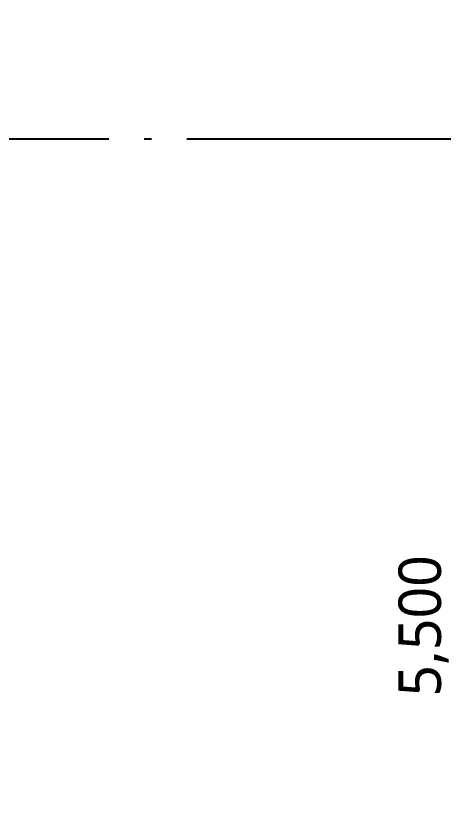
# Model space of a CAD drawing. Header units: millimetres. Extents: x 0 to 672800, y 0 to 118800.
# Drawn here: x 549605 to 552023, y 28114 to 32638 of the extents above; entities that cross this region are included whole.
import ezdxf

# ---------------------------------------------------------------- set-up
doc = ezdxf.new("R2010")
doc.units = ezdxf.units.MM
doc.header["$LTSCALE"] = 200
doc.linetypes.add('CEN-GAUN', pattern=[32.2, 30, -1, 0.2, -1])
doc.layers.get('DEFPOINTS').update_dxf_attribs({"color": 137})
doc.layers.add('CEN', color=1, linetype='CEN-GAUN')
doc.layers.add('check', color=61, linetype='Continuous', plot=False)
doc.styles.add('맑은고딕', font='malgun.ttf')
doc.dimstyles.new('CJAK', dxfattribs={"dimscale": 200, "dimtxt": 1.2, "dimasz": 0.5, "dimexe": 2, "dimexo": 3, "dimgap": 0.5, "dimtad": 1, "dimdec": 0, "dimzin": 1, "dimdsep": 46, "dimlunit": 6, "dimtxsty": '맑은고딕', "dimblk": 'CJDOT', "dimcen": 0.09, "dimdle": 1, "dimclrd": 256, "dimclre": 256, "dimclrt": 256, "dimadec": 0, "dimazin": 0, "dimtfac": 1, "dimtdec": 0, "dimtix": 1, "dimtmove": 2, "dimatfit": 3, "dimldrblk": 'CJDOT', "dimfxl": 1, "dimtolj": 1, "dimtzin": 1, "dimarcsym": 0})

# ---------------------------------------------------------------- blocks, each defined once
blk = doc.blocks.new('CJDOT')
blk.add_line((-2, 0), (2, 0))
at = {"const_width": 0.5}
blk.add_lwpolyline([(-0.25, 0, 1), (0.25, 0, 1)], format="xyb", close=True, dxfattribs=at)
blk = doc.blocks.new('*D362')
at = {"layer": 'check', "lineweight": -2, "transparency": 16777216}
for p, q in [((550829.4, 31943.6), (552551.6, 31943.6)), ((552151.6, 26543.6), (552151.6, 31843.6)), ((550829.4, 26443.6), (552551.6, 26443.6))]:
    blk.add_line(p, q, dxfattribs=at)
at = {"layer": 'DEFPOINTS', "color": 0, "transparency": 16777216}
for p in [(550229.4, 31943.6), (552151.6, 31943.6), (550229.4, 26443.6)]:
    blk.add_point(p, dxfattribs=at)
at = {"layer": 'check', "lineweight": -2, "transparency": 16777216, "xscale": 100, "yscale": 100, "zscale": 100}
for p, rotation in [((552151.6, 31943.6), 90), ((552151.6, 26443.6), 270)]:
    blk.add_blockref('CJDOT', p, dxfattribs=dict(at, rotation=rotation))
at = {"layer": 'check', "transparency": 16777216, "insert": (551907.5, 29193.6), "char_height": 240, "attachment_point": 5, "rotation": 90, "style": '맑은고딕'}
blk.add_mtext('\\A1;5,500', dxfattribs=at)
blk = doc.blocks.new('*D363')
at = {"layer": 'check', "lineweight": -2, "transparency": 16777216}
for p, q in [((550829.4, 36443.6), (552551.6, 36443.6)), ((552151.6, 36343.6), (552151.6, 32043.6)), ((550829.4, 31943.6), (552551.6, 31943.6))]:
    blk.add_line(p, q, dxfattribs=at)
at = {"layer": 'DEFPOINTS', "color": 0, "transparency": 16777216}
for p in [(550229.4, 36443.6), (550229.4, 31943.6), (552151.6, 31943.6)]:
    blk.add_point(p, dxfattribs=at)
at = {"layer": 'check', "lineweight": -2, "transparency": 16777216, "xscale": 100, "yscale": 100, "zscale": 100}
for p, rotation in [((552151.6, 36443.6), 90), ((552151.6, 31943.6), 270)]:
    blk.add_blockref('CJDOT', p, dxfattribs=dict(at, rotation=rotation))
at = {"layer": 'check', "transparency": 16777216, "insert": (551907.5, 34193.6), "char_height": 240, "attachment_point": 5, "rotation": 90, "style": '맑은고딕'}
blk.add_mtext('\\A1;4,500', dxfattribs=at)

msp = doc.modelspace()

# ---------------------------------------------------------------- linework, layer by layer
at = {"layer": 'CEN'}
msp.add_line((531250, 31943.6), (551250.2, 31943.6), dxfattribs=at)

# ---------------------------------------------------------------- dimensions: what is measured, and where the dimension line sits
at = {"layer": 'check'}
for p1, angle, picture, middle in [((550229.4, 36443.6), 270, '*D363', (551907.5, 34193.6)), ((550229.4, 26443.6), 90, '*D362', (551907.5, 29193.6))]:
    dim = msp.add_linear_dim(base=(552151.6, 31943.6), p1=p1, p2=(550229.4, 31943.6), angle=angle, dimstyle='CJAK', dxfattribs=at)
    dim.commit()
    dim.dimension.update_dxf_attribs({"geometry": picture, "text_midpoint": middle})

doc.saveas('drawing.dxf')
